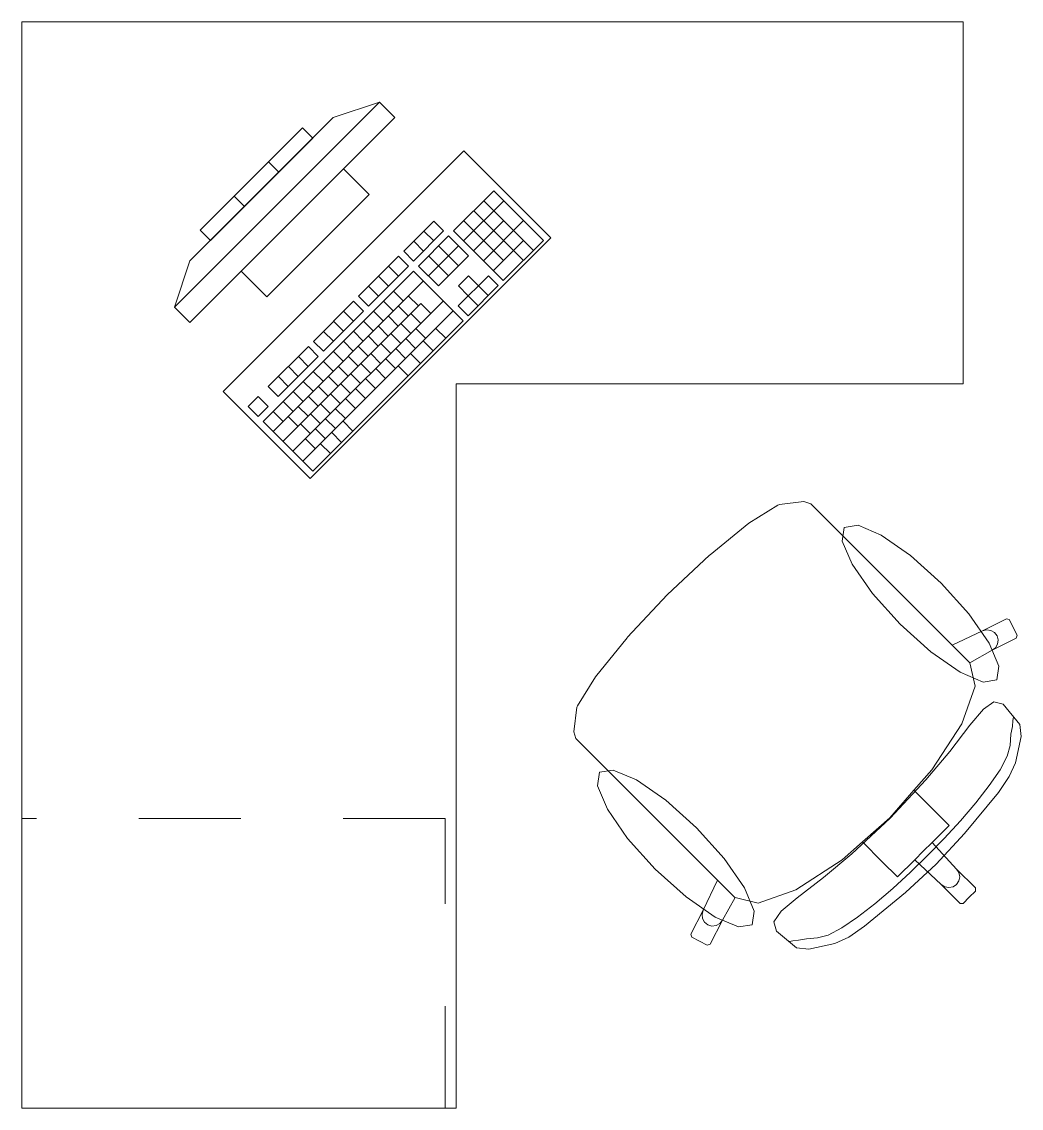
# Model space of a CAD drawing. Header units: inches. Extents: x -38 to 5698, y -33 to 92.
# Drawn here: x 127.576 to 128.956, y 37.725 to 39.225 of the extents above; entities that cross this region are included whole.
import ezdxf

# ---------------------------------------------------------------- set-up
doc = ezdxf.new("R2010")
doc.units = ezdxf.units.IN
doc.header["$MEASUREMENT"] = 0
doc.linetypes.add('Rayas', pattern=[0.282222, 0.141111, -0.141111])
doc.layers.add('Interior - Mobiliario', color=7, linetype='Continuous')

msp = doc.modelspace()

# ---------------------------------------------------------------- linework, layer by layer
at = {"layer": 'Interior - Mobiliario', "color": 175, "linetype": 'Continuous', "lineweight": 13}
for p, q in [((128.0699, 39.1139), (127.7871, 38.8311)), ((128.0699, 39.1139), (128.0063, 39.0927)), ((128.0912, 39.0927), (128.0699, 39.1139)), ((127.8083, 38.8099), (128.0912, 39.0927)), ((127.8083, 38.8947), (128.0063, 39.0927)), ((127.9639, 39.0786), (127.8225, 38.9371)), ((127.978, 39.0644), (127.9639, 39.0786)), ((127.8366, 38.923), (127.978, 39.0644)), ((127.9309, 39.0173), (127.9167, 39.0314)), ((128.0204, 39.022), (127.879, 38.8806)), ((128.0558, 38.9866), (128.0204, 39.022)), ((127.9144, 38.8452), (128.0558, 38.9866)), ((128.2279, 38.9916), (128.1725, 38.9362)), ((128.2965, 38.923), (128.2279, 38.9916)), ((127.8837, 38.9701), (127.8696, 38.9843)), ((128.1862, 38.9225), (128.2416, 38.9779)), ((128.2826, 38.9092), (128.2141, 38.9778)), ((128.2688, 38.8953), (128.2002, 38.9639)), ((128.145, 38.9499), (128.1035, 38.9083)), ((128.1587, 38.9361), (128.145, 38.9499)), ((128.2412, 38.8952), (128.1864, 38.9501)), ((128.1999, 38.9088), (128.2415, 38.9503)), ((128.2136, 38.8951), (128.269, 38.9505)), ((127.8225, 38.9371), (127.8366, 38.923)), ((128.1172, 38.8946), (128.1587, 38.9361)), ((128.1656, 38.9293), (128.124, 38.8877)), ((128.1449, 38.9223), (128.1312, 38.936)), ((128.193, 38.9019), (128.1656, 38.9293)), ((128.1725, 38.9362), (128.2411, 38.8676)), ((128.131, 38.9084), (128.1173, 38.9222)), ((128.1378, 38.874), (128.1793, 38.9156)), ((128.1792, 38.888), (128.1517, 38.9154)), ((128.2274, 38.8814), (128.2689, 38.9229)), ((128.2411, 38.8676), (128.2965, 38.923)), ((128.0965, 38.9014), (128.0412, 38.846)), ((128.1103, 38.8877), (128.0965, 38.9014)), ((128.1035, 38.9083), (128.1172, 38.8946)), ((128.1653, 38.8742), (128.1379, 38.9016)), ((128.1515, 38.8603), (128.193, 38.9019)), ((127.7871, 38.8311), (127.8083, 38.8947)), ((127.879, 38.8806), (127.9144, 38.8452)), ((128.1171, 38.8808), (127.9094, 38.6731)), ((128.0549, 38.8323), (128.1103, 38.8877)), ((128.0964, 38.8738), (128.0827, 38.8875)), ((128.1857, 38.8123), (128.1171, 38.8808)), ((128.124, 38.8877), (128.1515, 38.8603)), ((127.9231, 38.6594), (128.1308, 38.8671)), ((128.0826, 38.86), (128.0689, 38.8737)), ((128.1929, 38.8743), (128.179, 38.8604)), ((128.2066, 38.8606), (128.1929, 38.8743)), ((128.2204, 38.8744), (128.2066, 38.8606)), ((128.2342, 38.8607), (128.2204, 38.8744)), ((128.0687, 38.8461), (128.055, 38.8598)), ((128.1031, 38.8394), (128.0894, 38.8531)), ((128.179, 38.8604), (128.1927, 38.8467)), ((128.1926, 38.8192), (128.2342, 38.8607)), ((128.1927, 38.8467), (128.2066, 38.8606)), ((128.2203, 38.8469), (128.2066, 38.8606)), ((127.9368, 38.6457), (128.1272, 38.8361)), ((127.9505, 38.632), (128.1583, 38.8397)), ((128.0342, 38.8391), (127.9788, 38.7837)), ((128.0479, 38.8254), (128.0342, 38.8391)), ((128.0412, 38.846), (128.0549, 38.8323)), ((128.0893, 38.8256), (128.0756, 38.8393)), ((128.1238, 38.8326), (128.1101, 38.8463)), ((128.1409, 38.8224), (128.1272, 38.8361)), ((128.1927, 38.8467), (128.1789, 38.8329)), ((128.2065, 38.833), (128.1927, 38.8467)), ((127.7871, 38.8311), (127.8083, 38.8099)), ((127.9643, 38.6183), (128.172, 38.826)), ((127.9926, 38.77), (128.0479, 38.8254)), ((128.0341, 38.8115), (128.0204, 38.8252)), ((128.0754, 38.8117), (128.0617, 38.8254)), ((128.1099, 38.8188), (128.0962, 38.8325)), ((128.1271, 38.8085), (128.1134, 38.8222)), ((128.1789, 38.8329), (128.1926, 38.8192)), ((127.978, 38.6045), (128.1857, 38.8123)), ((128.0203, 38.7977), (128.0065, 38.8114)), ((128.0616, 38.7979), (128.0479, 38.8116)), ((128.0961, 38.8049), (128.0824, 38.8186)), ((128.1133, 38.7947), (128.0995, 38.8084)), ((128.0064, 38.7838), (127.9927, 38.7975)), ((128.0477, 38.784), (128.034, 38.7977)), ((128.0684, 38.7772), (128.0547, 38.7909)), ((128.0822, 38.7911), (128.0685, 38.8048)), ((128.0994, 38.7808), (128.0857, 38.7945)), ((128.1339, 38.7879), (128.1202, 38.8016)), ((128.1615, 38.788), (128.1477, 38.8017)), ((127.9719, 38.7768), (127.9165, 38.7214)), ((127.9856, 38.763), (127.9719, 38.7768)), ((127.9788, 38.7837), (127.9926, 38.77)), ((128.0339, 38.7702), (128.0202, 38.7839)), ((128.0545, 38.7634), (128.0408, 38.7771)), ((128.0856, 38.767), (128.0718, 38.7807)), ((128.12, 38.774), (128.1063, 38.7877)), ((128.1441, 38.7707), (128.1304, 38.7844)), ((127.9302, 38.7077), (127.9856, 38.763)), ((127.9718, 38.7492), (127.9581, 38.7629)), ((128.0201, 38.7563), (128.0063, 38.77)), ((128.0407, 38.7495), (128.027, 38.7632)), ((128.0717, 38.7531), (128.058, 38.7668)), ((128.0923, 38.7463), (128.0786, 38.7601)), ((128.1062, 38.7602), (128.0925, 38.7739)), ((128.1268, 38.7534), (128.1131, 38.7671)), ((127.9579, 38.7354), (127.9442, 38.7491)), ((128.0062, 38.7425), (127.9925, 38.7562)), ((128.0268, 38.7357), (128.0131, 38.7494)), ((128.0579, 38.7393), (128.0442, 38.753)), ((128.0785, 38.7325), (128.0648, 38.7462)), ((128.1095, 38.7361), (128.0958, 38.7498)), ((127.9441, 38.7215), (127.9304, 38.7352)), ((127.9924, 38.7286), (127.9786, 38.7423)), ((128.013, 38.7218), (127.9993, 38.7356)), ((128.044, 38.7254), (128.0303, 38.7391)), ((128.0647, 38.7186), (128.0509, 38.7324)), ((127.9165, 38.7214), (127.9302, 38.7077)), ((127.9785, 38.7148), (127.9648, 38.7285)), ((127.9991, 38.708), (127.9854, 38.7217)), ((128.0302, 38.7116), (128.0165, 38.7253)), ((128.0508, 38.7048), (128.0371, 38.7185)), ((127.9027, 38.7075), (127.8888, 38.6937)), ((127.9164, 38.6938), (127.9027, 38.7075)), ((127.9508, 38.6871), (127.9371, 38.7008)), ((127.9647, 38.7009), (127.9509, 38.7146)), ((127.9853, 38.6941), (127.9716, 38.7079)), ((128.0163, 38.6977), (128.0026, 38.7115)), ((128.037, 38.691), (128.0232, 38.7047)), ((127.8888, 38.6937), (127.9025, 38.68)), ((127.9025, 38.68), (127.9164, 38.6938)), ((127.937, 38.6732), (127.9233, 38.687)), ((127.9715, 38.6803), (127.9577, 38.694)), ((128.0025, 38.6839), (127.9888, 38.6976)), ((128.0231, 38.6771), (128.0094, 38.6908)), ((127.9094, 38.6731), (127.978, 38.6045)), ((127.9576, 38.6664), (127.9439, 38.6802)), ((127.9886, 38.67), (127.9749, 38.6838)), ((128.0093, 38.6633), (127.9956, 38.677)), ((128.0334, 38.6599), (128.0197, 38.6736)), ((127.9748, 38.6562), (127.9611, 38.6699)), ((127.9954, 38.6494), (127.9817, 38.6631)), ((128.0178, 38.6443), (128.0041, 38.6581)), ((127.9816, 38.6356), (127.9679, 38.6493)), ((128.0022, 38.6288), (127.9885, 38.6425)), ((128.5802, 38.5327), (128.6203, 38.5576)), ((128.6203, 38.5576), (128.6224, 38.5585)), ((128.6224, 38.5585), (128.6563, 38.5625)), ((128.6563, 38.5625), (128.6656, 38.5596)), ((128.6656, 38.5596), (128.6876, 38.5377)), ((128.6876, 38.5377), (128.7131, 38.5122)), ((128.5266, 38.4891), (128.5802, 38.5327)), ((128.7131, 38.5122), (128.8609, 38.3643)), ((128.4674, 38.4336), (128.5258, 38.4884)), ((128.5258, 38.4884), (128.5266, 38.4891)), ((128.4674, 38.4336), (128.4126, 38.3753)), ((128.9027, 38.3839), (128.9358, 38.4009)), ((128.9358, 38.4009), (128.9398, 38.3996)), ((128.9027, 38.3839), (128.9084, 38.3855)), ((128.9084, 38.3855), (128.9142, 38.3848)), ((128.9398, 38.3996), (128.9507, 38.3782)), ((128.4119, 38.3744), (128.3683, 38.3208)), ((128.4126, 38.3753), (128.4119, 38.3744)), ((128.8609, 38.3643), (128.9027, 38.3839)), ((128.9142, 38.3848), (128.9193, 38.382)), ((128.9493, 38.3741), (128.9162, 38.3572)), ((128.9193, 38.382), (128.9229, 38.3774)), ((128.9229, 38.3774), (128.9245, 38.3718)), ((128.9245, 38.3718), (128.9237, 38.3659)), ((128.9507, 38.3782), (128.9493, 38.3741)), ((128.8852, 38.3401), (128.8609, 38.3643)), ((128.9162, 38.3572), (128.8852, 38.3399)), ((128.9208, 38.3608), (128.9162, 38.3572)), ((128.9237, 38.3659), (128.9208, 38.3608)), ((128.8852, 38.3401), (128.8852, 38.3399)), ((128.8852, 38.3399), (128.8927, 38.3079)), ((128.3683, 38.3208), (128.3434, 38.2807)), ((128.8927, 38.3079), (128.8743, 38.2559)), ((128.3434, 38.2807), (128.3425, 38.2786)), ((128.9041, 38.2762), (128.9184, 38.2862)), ((128.9184, 38.2862), (128.9313, 38.2828)), ((128.9313, 38.2828), (128.9545, 38.2549)), ((128.3425, 38.2786), (128.3385, 38.2447)), ((128.8855, 38.2539), (128.9041, 38.2762)), ((128.8743, 38.2559), (128.833, 38.1921)), ((128.8575, 38.2177), (128.8855, 38.2539)), ((128.942, 38.2414), (128.9441, 38.2522)), ((128.9441, 38.2522), (128.9449, 38.2602)), ((128.9449, 38.2602), (128.9457, 38.2647)), ((128.9545, 38.2549), (128.9564, 38.2382)), ((128.3385, 38.2447), (128.3414, 38.2354)), ((128.3414, 38.2354), (128.3633, 38.2134)), ((128.9409, 38.226), (128.942, 38.2414)), ((128.9564, 38.2382), (128.9486, 38.202)), ((128.937, 38.2113), (128.9409, 38.226)), ((128.3633, 38.2134), (128.3888, 38.1879)), ((128.8248, 38.1784), (128.8575, 38.2177)), ((128.927, 38.1924), (128.937, 38.2113)), ((128.833, 38.1921), (128.8082, 38.164)), ((128.9122, 38.1706), (128.927, 38.1924)), ((128.9486, 38.202), (128.9397, 38.1828)), ((128.3888, 38.1879), (128.5367, 38.0401)), ((128.7753, 38.1257), (128.8248, 38.1784)), ((128.9397, 38.1828), (128.9248, 38.1611)), ((128.8082, 38.164), (128.7749, 38.1261)), ((128.8082, 38.164), (128.8356, 38.1366)), ((128.9248, 38.1611), (128.8779, 38.1044)), ((128.8936, 38.1468), (128.9122, 38.1706)), ((128.8724, 38.122), (128.8936, 38.1468)), ((128.8356, 38.1366), (128.8567, 38.1154)), ((128.7753, 38.1257), (128.7226, 38.0762)), ((128.737, 38.0928), (128.7749, 38.1261)), ((128.8567, 38.1154), (128.8331, 38.0918)), ((128.8499, 38.0974), (128.8724, 38.122)), ((128.8779, 38.1044), (128.8388, 38.0622)), ((128.7089, 38.068), (128.737, 38.0928)), ((128.737, 38.0928), (128.7644, 38.0654)), ((128.8331, 38.0918), (128.8211, 38.0799)), ((128.8271, 38.0739), (128.8499, 38.0974)), ((128.8331, 38.0918), (128.8671, 38.0553)), ((128.7226, 38.0762), (128.6833, 38.0435)), ((128.8271, 38.0739), (128.8036, 38.0511)), ((128.8092, 38.0679), (128.8211, 38.0799)), ((128.6451, 38.0267), (128.7089, 38.068)), ((128.7644, 38.0654), (128.7856, 38.0443)), ((128.7856, 38.0443), (128.8092, 38.0679)), ((128.7966, 38.0231), (128.8388, 38.0622)), ((128.8092, 38.0679), (128.8457, 38.0339)), ((128.8671, 38.0553), (128.8703, 38.0504)), ((128.8671, 38.0553), (128.8932, 38.0292)), ((128.5367, 38.0401), (128.5171, 37.9983)), ((128.5609, 38.0158), (128.5367, 38.0401)), ((128.6833, 38.0435), (128.6471, 38.0155)), ((128.8036, 38.0511), (128.779, 38.0286)), ((128.8703, 38.0504), (128.8714, 38.0447)), ((128.8714, 38.0447), (128.8703, 38.0389)), ((128.5931, 38.0083), (128.6451, 38.0267)), ((128.779, 38.0286), (128.7542, 38.0074)), ((128.8457, 38.0339), (128.8506, 38.0307)), ((128.8457, 38.0339), (128.8718, 38.0078)), ((128.8506, 38.0307), (128.8563, 38.0296)), ((128.8563, 38.0296), (128.8621, 38.0308)), ((128.8621, 38.0308), (128.867, 38.034)), ((128.8703, 38.0389), (128.867, 38.034)), ((128.8932, 38.0292), (128.8931, 38.0249)), ((128.5438, 37.9848), (128.5612, 38.0158)), ((128.5609, 38.0158), (128.5612, 38.0158)), ((128.5612, 38.0158), (128.5931, 38.0083)), ((128.6471, 38.0155), (128.6248, 37.9969)), ((128.7399, 37.9763), (128.7966, 38.0231)), ((128.8761, 38.0079), (128.8846, 38.0164)), ((128.8931, 38.0249), (128.8846, 38.0164)), ((128.5171, 37.9983), (128.5001, 37.9652)), ((128.5171, 37.9983), (128.5155, 37.9926)), ((128.6248, 37.9969), (128.6148, 37.9826)), ((128.7542, 38.0074), (128.7304, 37.9888)), ((128.8718, 38.0078), (128.8761, 38.0079)), ((128.5155, 37.9926), (128.5162, 37.9868)), ((128.5162, 37.9868), (128.519, 37.9817)), ((128.519, 37.9817), (128.5236, 37.9781)), ((128.5269, 37.9517), (128.5438, 37.9848)), ((128.5351, 37.9773), (128.5402, 37.9802)), ((128.5402, 37.9802), (128.5438, 37.9848)), ((128.6148, 37.9826), (128.6182, 37.9697)), ((128.7304, 37.9888), (128.7086, 37.974)), ((128.5001, 37.9652), (128.5014, 37.9612)), ((128.5236, 37.9781), (128.5292, 37.9766)), ((128.5292, 37.9766), (128.5351, 37.9773)), ((128.6182, 37.9697), (128.6461, 37.9465)), ((128.7086, 37.974), (128.6898, 37.964)), ((128.7182, 37.9614), (128.7399, 37.9763)), ((128.5014, 37.9612), (128.5228, 37.9503)), ((128.5228, 37.9503), (128.5269, 37.9517)), ((128.6408, 37.9561), (128.6363, 37.9553)), ((128.6488, 37.9569), (128.6408, 37.9561)), ((128.6596, 37.959), (128.6488, 37.9569)), ((128.675, 37.9601), (128.6596, 37.959)), ((128.6628, 37.9446), (128.699, 37.9524)), ((128.6898, 37.964), (128.675, 37.9601)), ((128.699, 37.9524), (128.7182, 37.9614)), ((128.6461, 37.9465), (128.6628, 37.9446))]:
    msp.add_line(p, q, dxfattribs=at)
at = {"layer": 'Interior - Mobiliario', "color": 175, "linetype": 'Rayas', "lineweight": 13}
for p, q in [((128.161, 38.125), (127.576, 38.125)), ((128.161, 37.725), (128.161, 38.125))]:
    msp.add_line(p, q, dxfattribs=at)
at = {"layer": 'Interior - Mobiliario', "color": 175, "linetype": 'Continuous', "lineweight": 13, "flags": 128}
for points in [[(127.576, 39.225), (127.576, 37.725), (128.176, 37.725), (128.176, 38.725), (128.876, 38.725), (128.876, 39.225)], [(127.8543, 38.7144), (127.9745, 38.5942), (128.3068, 38.9265), (128.1866, 39.0467)], [(128.8459, 38.4501), (128.884, 38.4076), (128.912, 38.3672), (128.9256, 38.3352), (128.9228, 38.3163), (128.9038, 38.3134), (128.8718, 38.327), (128.8314, 38.355), (128.7889, 38.3932), (128.7508, 38.4356), (128.7228, 38.476), (128.7091, 38.5081), (128.712, 38.527), (128.7309, 38.5299), (128.763, 38.5163), (128.8034, 38.4882)], [(128.4509, 38.0552), (128.4934, 38.017), (128.5338, 37.989), (128.5658, 37.9754), (128.5847, 37.9783), (128.5876, 37.9972), (128.574, 38.0292), (128.546, 38.0696), (128.5078, 38.1121), (128.4654, 38.1502), (128.425, 38.1782), (128.3929, 38.1919), (128.374, 38.189), (128.3711, 38.1701), (128.3848, 38.138), (128.4128, 38.0976)]]:
    msp.add_lwpolyline(points, close=True, dxfattribs=at)

doc.saveas('drawing.dxf')
